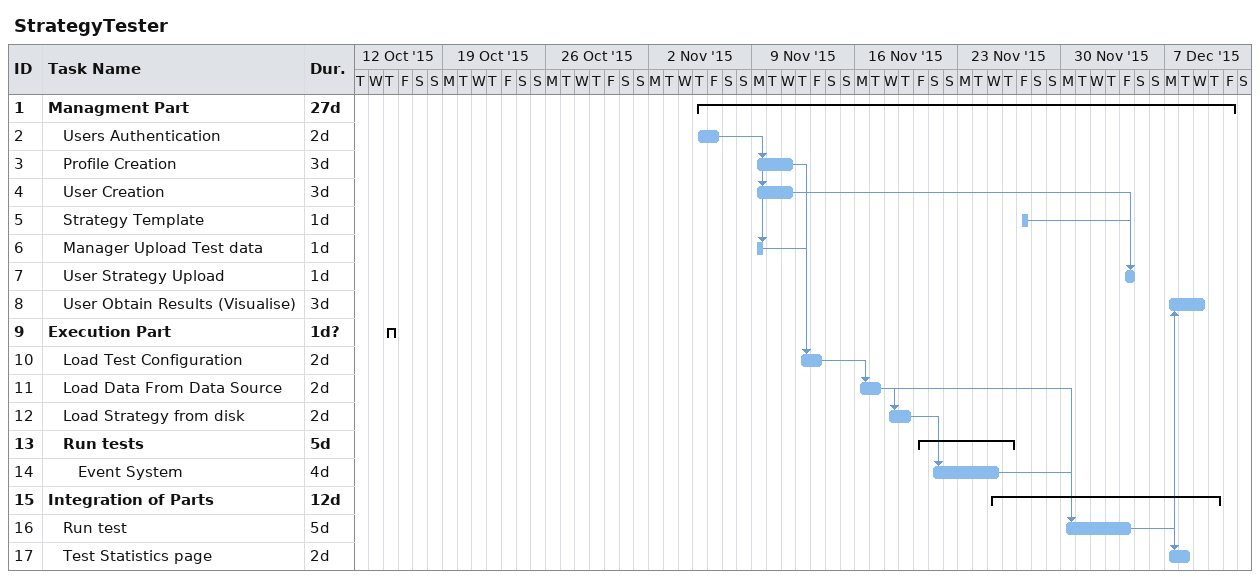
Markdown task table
StrategyTester

| ID | Level | Task | Duration | Start | Finish | Predecessors |
|---|---|---|---|---|---|---|
| 1 | 1 | **Managment Part** | 27d | 2015-11-05 | 2015-12-11 |  |
| 2 | 2 | Users Authentication | 2d | 2015-11-05 | 2015-11-06 |  |
| 3 | 2 | Profile Creation | 3d | 2015-11-09 | 2015-11-11 | 2 |
| 4 | 2 | User Creation | 3d | 2015-11-09 | 2015-11-11 | 2 |
| 5 | 2 | Strategy Template | 1d | 2015-11-27 | 2015-11-27 |  |
| 6 | 2 | Manager Upload Test data | 1d | 2015-11-09 | 2015-11-09 | 2 |
| 7 | 2 | User Strategy Upload | 1d | 2015-12-04 | 2015-12-05 | 4, 5 |
| 8 | 2 | User Obtain Results (Visualise) | 3d | 2015-12-07 | 2015-12-09 | 16 |
| 9 | 1 | **Execution Part** | 1d? | 2015-10-15 | 2015-10-15 |  |
| 10 | 2 | Load Test Configuration | 2d | 2015-11-12 | 2015-11-13 | 3, 6 |
| 11 | 2 | Load Data From Data Source | 2d | 2015-11-16 | 2015-11-17 | 10 |
| 12 | 2 | Load Strategy from disk | 2d | 2015-11-18 | 2015-11-19 | 11 |
| 13 | 2 | **Run tests** | 5d | 2015-11-20 | 2015-11-26 |  |
| 14 | 3 | Event System | 4d | 2015-11-21 | 2015-11-25 | 12 |
| 15 | 1 | **Integration of Parts** | 12d | 2015-11-25 | 2015-12-10 |  |
| 16 | 2 | Run test | 5d | 2015-11-30 | 2015-12-04 | 14, 11 |
| 17 | 2 | Test Statistics page | 2d | 2015-12-07 | 2015-12-08 | 16 |
